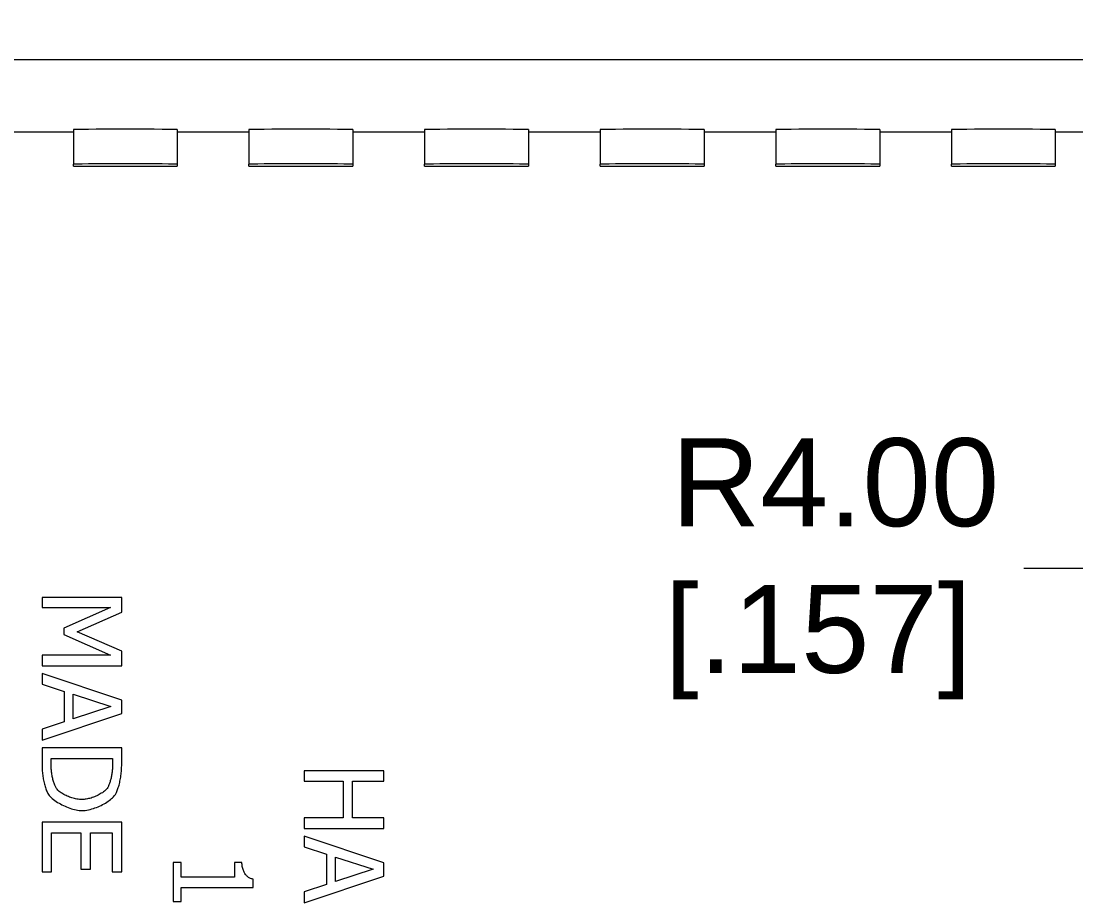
# Model space of a CAD drawing. Header units: millimetres. Extents: x 13 to 546, y 6 to 425.
# Drawn here: x 166.09 to 196.56, y 358.46 to 383.92 of the extents above; entities that cross this region are included whole.
import ezdxf

# ---------------------------------------------------------------- set-up
doc = ezdxf.new("R2010")
doc.units = ezdxf.units.MM
doc.layers.add('Dimension (ANSI)', color=7, linetype='Continuous', lineweight=9)
doc.layers.add('Visible (ANSI)', color=7, linetype='Continuous', lineweight=18)
doc.styles.add('Note Text (ANSI)', font='ARIAL.TTF')
doc.dimstyles.new('Default - mm (ANSI)', dxfattribs={"dimtxt": 2.54, "dimasz": 2.5, "dimexe": 3.175, "dimexo": 1.6002, "dimgap": 0.8, "dimtad": 0, "dimtih": 1, "dimtoh": 1, "dimrnd": 1e-08, "dimzin": 4, "dimdsep": 46, "dimtxsty": 'Note Text (ANSI)', "dimcen": 0.09, "dimdle": 10, "dimclrd": 256, "dimclre": 256, "dimclrt": 256, "dimadec": 1, "dimazin": 0, "dimtfac": 1.2, "dimtofl": 0, "dimtmove": 0, "dimatfit": 3, "dimfxl": 0, "dimtolj": 1, "dimtzin": 0, "dimlwd": -1, "dimlwe": -1, "dimarcsym": 0})

# ---------------------------------------------------------------- blocks, each defined once
blk = doc.blocks.new('*D7')
at = {"layer": 'Defpoints', "color": 0}
for p in [(136.136, 395.737), (136.136, 375.908), (207.136, 375.908)]:
    blk.add_point(p, dxfattribs=at)
at = {"layer": 'Dimension (ANSI)'}
for p, q in [((136.136, 377.508), (136.136, 398.912)), ((207.136, 377.508), (207.136, 398.912)), ((138.636, 395.737), (161.347, 395.737)), ((204.636, 395.737), (173.327, 395.737))]:
    blk.add_line(p, q, dxfattribs=at)
for points in [[(138.636, 396.154), (138.636, 395.32), (136.136, 395.737)], [(204.636, 396.154), (204.636, 395.32), (207.136, 395.737)]]:
    blk.add_solid(points, dxfattribs=at)
at = {"layer": 'Dimension (ANSI)', "insert": (167.337, 399.487), "char_height": 2.54, "attachment_point": 2, "style": 'Note Text (ANSI)'}
blk.add_mtext('\\A1; 71.00\\P[2.795]', dxfattribs=at)
blk = doc.blocks.new('*D14')
at = {"layer": 'Defpoints', "color": 0}
for p in [(207.136, 375.908), (204.043, 373.372)]:
    blk.add_point(p, dxfattribs=at)
at = {"layer": 'Dimension (ANSI)'}
for p, q in [((197.647, 368.126), (202.11, 371.786)), ((195.056, 368.126), (197.647, 368.126))]:
    blk.add_line(p, q, dxfattribs=at)
blk.add_solid([(201.846, 372.108), (202.374, 371.464), (204.043, 373.372)], dxfattribs=at)
at = {"layer": 'Dimension (ANSI)', "insert": (189.114, 371.876), "char_height": 2.54, "attachment_point": 2, "style": 'Note Text (ANSI)'}
blk.add_mtext('\\A1; R4.00\\P[.157]', dxfattribs=at)
blk = doc.blocks.new('*D34')
at = {"layer": 'Defpoints', "color": 0}
for p in [(211.953, 404.481), (131.319, 380.018), (211.953, 380.018)]:
    blk.add_point(p, dxfattribs=at)
at = {"layer": 'Dimension (ANSI)'}
for p, q in [((131.319, 381.618), (131.319, 407.656)), ((211.953, 381.618), (211.953, 407.656)), ((133.819, 404.481), (165.646, 404.481)), ((209.453, 404.481), (177.626, 404.481))]:
    blk.add_line(p, q, dxfattribs=at)
for points in [[(133.819, 404.898), (133.819, 404.064), (131.319, 404.481)], [(209.453, 404.898), (209.453, 404.064), (211.953, 404.481)]]:
    blk.add_solid(points, dxfattribs=at)
at = {"layer": 'Dimension (ANSI)', "insert": (171.636, 408.231), "char_height": 2.54, "attachment_point": 2, "style": 'Note Text (ANSI)'}
blk.add_mtext('\\A1; 80.63\\P[3.175]', dxfattribs=at)

msp = doc.modelspace()

# ---------------------------------------------------------------- linework, layer by layer
at = {"layer": 'Visible (ANSI)'}
for p, q in [((134.236, 382.808), (209.036, 382.808)), ((165.527, 380.725), (167.6, 380.725)), ((167.6, 380.788), (167.6, 379.788)), ((170.6, 380.788), (170.6, 379.788)), ((170.6, 380.725), (172.672, 380.725)), ((172.672, 380.788), (172.672, 379.788)), ((175.672, 380.788), (175.672, 379.788)), ((175.672, 380.725), (177.745, 380.725)), ((177.745, 380.788), (177.745, 379.788)), ((180.745, 380.788), (180.745, 379.788)), ((180.745, 380.725), (182.818, 380.725)), ((182.818, 380.788), (182.818, 379.788)), ((185.818, 380.788), (185.818, 379.788)), ((185.818, 380.725), (187.891, 380.725)), ((187.891, 380.788), (187.891, 379.788)), ((190.891, 380.788), (190.891, 379.788)), ((190.891, 380.725), (192.963, 380.725)), ((192.963, 380.788), (192.963, 379.788)), ((195.963, 380.788), (195.963, 379.788)), ((195.963, 380.725), (198.036, 380.725)), ((167.6, 379.725), (167.6, 379.788)), ((167.6, 379.725), (170.6, 379.725)), ((170.6, 379.788), (170.6, 379.725)), ((172.672, 379.725), (172.672, 379.788)), ((172.672, 379.725), (175.672, 379.725)), ((175.672, 379.788), (175.672, 379.725)), ((177.745, 379.725), (177.745, 379.788)), ((177.745, 379.725), (180.745, 379.725)), ((180.745, 379.788), (180.745, 379.725)), ((182.818, 379.725), (182.818, 379.788)), ((182.818, 379.725), (185.818, 379.725)), ((185.818, 379.788), (185.818, 379.725)), ((187.891, 379.725), (187.891, 379.788)), ((187.891, 379.725), (190.891, 379.725)), ((190.891, 379.788), (190.891, 379.725)), ((192.963, 379.725), (192.963, 379.788)), ((192.963, 379.725), (195.963, 379.725)), ((195.963, 379.788), (195.963, 379.725)), ((168.996, 367.275), (166.696, 367.275)), ((166.696, 367.275), (166.696, 366.99)), ((168.996, 366.858), (168.996, 367.275)), ((166.696, 366.99), (168.677, 366.99)), ((168.677, 366.99), (167.329, 366.396)), ((167.715, 366.284), (168.996, 366.858)), ((167.329, 366.396), (167.329, 366.209)), ((168.996, 365.728), (167.715, 366.284)), ((167.329, 366.209), (168.677, 365.609)), ((168.677, 365.609), (166.696, 365.609)), ((166.696, 365.609), (166.696, 365.304)), ((168.996, 365.304), (168.996, 365.728)), ((166.696, 365.304), (168.996, 365.304)), ((168.996, 364.31), (166.696, 365.085)), ((166.696, 365.085), (166.696, 364.776)), ((166.696, 364.776), (167.339, 364.567)), ((167.339, 364.567), (167.339, 363.689)), ((167.599, 363.773), (167.599, 364.483)), ((167.599, 364.483), (168.682, 364.129)), ((168.682, 364.129), (167.599, 363.773)), ((168.996, 363.934), (168.996, 364.31)), ((166.696, 363.158), (168.996, 363.934)), ((167.339, 363.689), (166.696, 363.481)), ((166.696, 363.481), (166.696, 363.158)), ((168.996, 362.94), (166.696, 362.94)), ((166.696, 362.94), (166.696, 362.411)), ((168.996, 362.416), (168.996, 362.94)), ((166.96, 362.401), (166.96, 362.634)), ((166.96, 362.634), (168.731, 362.634)), ((168.731, 362.634), (168.731, 362.401)), ((176.569, 362.278), (174.269, 362.278)), ((174.269, 362.278), (174.269, 361.972)), ((176.569, 361.972), (176.569, 362.278)), ((174.269, 361.972), (175.395, 361.972)), ((175.395, 361.972), (175.395, 360.913)), ((175.667, 360.913), (175.667, 361.972)), ((175.667, 361.972), (176.569, 361.972)), ((168.996, 360.795), (166.696, 360.795)), ((166.696, 360.795), (166.696, 359.356)), ((168.996, 359.356), (168.996, 360.795)), ((175.395, 360.913), (174.269, 360.913)), ((174.269, 360.913), (174.269, 360.608)), ((176.569, 360.913), (175.667, 360.913)), ((176.569, 360.608), (176.569, 360.913)), ((166.968, 359.356), (166.968, 360.489)), ((166.968, 360.489), (167.821, 360.489)), ((167.821, 360.489), (167.821, 359.432)), ((168.093, 359.432), (168.093, 360.489)), ((168.093, 360.489), (168.723, 360.489)), ((168.723, 360.489), (168.723, 359.356)), ((174.269, 360.608), (176.569, 360.608)), ((176.569, 359.614), (174.269, 360.389)), ((174.269, 360.389), (174.269, 360.08)), ((174.269, 360.08), (174.912, 359.871)), ((174.912, 359.871), (174.912, 358.993)), ((170.717, 359.624), (170.482, 359.624)), ((170.482, 359.624), (170.482, 358.502)), ((170.717, 359.207), (170.717, 359.624)), ((172.469, 359.624), (172.259, 359.624)), ((172.259, 359.624), (172.259, 359.207)), ((175.173, 359.077), (175.173, 359.787)), ((175.173, 359.787), (176.256, 359.433)), ((176.569, 359.238), (176.569, 359.614)), ((166.696, 359.356), (166.968, 359.356)), ((167.821, 359.432), (168.093, 359.432)), ((168.723, 359.356), (168.996, 359.356)), ((172.259, 359.207), (170.717, 359.207)), ((174.269, 358.462), (176.569, 359.238)), ((176.256, 359.433), (175.173, 359.077)), ((170.717, 358.502), (170.717, 358.91)), ((170.717, 358.91), (172.79, 358.91)), ((172.79, 358.91), (172.79, 359.149)), ((174.912, 358.993), (174.269, 358.785)), ((174.269, 358.785), (174.269, 358.462)), ((170.482, 358.502), (170.717, 358.502))]:
    msp.add_line(p, q, dxfattribs=at)
at = {"layer": 'Visible (ANSI)', "flags": 128}
for points in [[(166.696, 362.411), (166.696, 362.376), (166.697, 362.34), (166.699, 362.303), (166.702, 362.266), (166.705, 362.228), (166.709, 362.191), (166.714, 362.153), (166.719, 362.115), (166.725, 362.077), (166.731, 362.039), (166.739, 362.002), (166.746, 361.965), (166.755, 361.928), (166.764, 361.893), (166.773, 361.858), (166.783, 361.823), (166.794, 361.79), (166.805, 361.758), (166.816, 361.727), (166.828, 361.698), (166.841, 361.67), (166.853, 361.644), (166.866, 361.619), (166.88, 361.596)], [(167.113, 361.766), (167.102, 361.782), (167.092, 361.801), (167.081, 361.821), (167.071, 361.842), (167.062, 361.865), (167.052, 361.889), (167.043, 361.915), (167.034, 361.941), (167.026, 361.968), (167.018, 361.996), (167.011, 362.025), (167.004, 362.054), (166.997, 362.084), (166.991, 362.114), (166.985, 362.144), (166.98, 362.174), (166.976, 362.204), (166.972, 362.234), (166.968, 362.263), (166.965, 362.292), (166.963, 362.321), (166.962, 362.349), (166.961, 362.376), (166.96, 362.401)], [(168.731, 362.401), (168.731, 362.375), (168.73, 362.348), (168.728, 362.321), (168.726, 362.293), (168.723, 362.264), (168.719, 362.236), (168.716, 362.207), (168.711, 362.178), (168.706, 362.15), (168.701, 362.121), (168.695, 362.093), (168.689, 362.065), (168.682, 362.038), (168.675, 362.011), (168.668, 361.985), (168.661, 361.959), (168.653, 361.935), (168.645, 361.911), (168.637, 361.888), (168.628, 361.867), (168.62, 361.846), (168.611, 361.828), (168.602, 361.81), (168.593, 361.794)], [(168.813, 361.593), (168.824, 361.61), (168.835, 361.631), (168.846, 361.653), (168.857, 361.678), (168.868, 361.704), (168.878, 361.733), (168.889, 361.764), (168.899, 361.796), (168.91, 361.829), (168.919, 361.864), (168.929, 361.9), (168.938, 361.938), (168.946, 361.976), (168.954, 362.015), (168.962, 362.055), (168.968, 362.095), (168.974, 362.135), (168.98, 362.175), (168.984, 362.216), (168.988, 362.257), (168.991, 362.297), (168.994, 362.337), (168.995, 362.377), (168.996, 362.416)], [(167.847, 361.445), (167.811, 361.446), (167.775, 361.449), (167.738, 361.453), (167.702, 361.459), (167.666, 361.466), (167.63, 361.474), (167.595, 361.483), (167.56, 361.493), (167.525, 361.505), (167.491, 361.517), (167.457, 361.53), (167.423, 361.544), (167.391, 361.559), (167.359, 361.574), (167.328, 361.591), (167.299, 361.607), (167.271, 361.625), (167.244, 361.642), (167.219, 361.661), (167.195, 361.679), (167.173, 361.699), (167.151, 361.72), (167.131, 361.742), (167.113, 361.766)], [(168.593, 361.794), (168.572, 361.765), (168.549, 361.737), (168.523, 361.711), (168.496, 361.688), (168.468, 361.666), (168.439, 361.644), (168.408, 361.625), (168.378, 361.606), (168.347, 361.588), (168.314, 361.571), (168.281, 361.555), (168.248, 361.54), (168.214, 361.526), (168.179, 361.513), (168.145, 361.501), (168.11, 361.489), (168.076, 361.48), (168.042, 361.471), (168.008, 361.463), (167.975, 361.457), (167.942, 361.452), (167.91, 361.448), (167.878, 361.446), (167.847, 361.445)], [(166.88, 361.596), (166.902, 361.567), (166.927, 361.537), (166.957, 361.507), (166.991, 361.477), (167.027, 361.447), (167.066, 361.418), (167.105, 361.391), (167.146, 361.365), (167.187, 361.34), (167.228, 361.317), (167.271, 361.294), (167.316, 361.272), (167.36, 361.251), (167.406, 361.232), (167.452, 361.213), (167.498, 361.196), (167.544, 361.181), (167.589, 361.167), (167.634, 361.155), (167.679, 361.145), (167.722, 361.137), (167.764, 361.131), (167.805, 361.128), (167.844, 361.127)], [(167.844, 361.127), (167.892, 361.128), (167.941, 361.133), (167.989, 361.14), (168.037, 361.149), (168.085, 361.16), (168.131, 361.173), (168.178, 361.187), (168.224, 361.203), (168.27, 361.22), (168.315, 361.238), (168.359, 361.257), (168.402, 361.278), (168.445, 361.3), (168.486, 361.322), (168.526, 361.345), (168.565, 361.369), (168.602, 361.394), (168.637, 361.419), (168.671, 361.445), (168.702, 361.471), (168.732, 361.499), (168.762, 361.528), (168.789, 361.56), (168.813, 361.593)], [(172.79, 359.149), (172.766, 359.152), (172.743, 359.157), (172.72, 359.165), (172.698, 359.175), (172.677, 359.186), (172.657, 359.199), (172.638, 359.214), (172.62, 359.23), (172.603, 359.248), (172.587, 359.266), (172.571, 359.286), (172.557, 359.308), (172.544, 359.33), (172.531, 359.353), (172.52, 359.377), (172.51, 359.402), (172.501, 359.428), (172.492, 359.455), (172.486, 359.482), (172.48, 359.51), (172.475, 359.538), (172.472, 359.566), (172.47, 359.595), (172.469, 359.624)]]:
    msp.add_lwpolyline(points, dxfattribs=at)
at = {"layer": 'Visible (ANSI)'}
for centre in [(169.1, 380.788), (174.172, 380.788), (179.245, 380.788), (184.318, 380.788), (189.391, 380.788), (194.463, 380.788), (169.1, 379.788), (174.172, 379.788), (179.245, 379.788), (184.318, 379.788), (189.391, 379.788), (194.463, 379.788)]:
    msp.add_ellipse(centre, major_axis=(-1.5, 0), ratio=0.004363, start_param=3.141593, end_param=6.283185, dxfattribs=at)

# ---------------------------------------------------------------- dimensions: what is measured, and where the dimension line sits
at = {"layer": 'Dimension (ANSI)'}
dim = msp.add_linear_dim(base=(211.953, 404.481), p1=(131.319, 380.018), p2=(211.953, 380.018), text=' <>\\X[3.175]', dimstyle='Default - mm (ANSI)', override={"dimtih": 0, "dimtoh": 0, "dimdec": 2, "dimpost": '\\X', "dimtp": 0, "dimtm": 0, "dimtdec": 2, "dimatfit": 1, "dimtvp": -0.25}, dxfattribs=at)
dim.commit()
dim.dimension.update_dxf_attribs({"geometry": '*D34', "text_midpoint": (171.636, 404.481), "dimtype": 160})
dim = msp.add_linear_dim(base=(136.136, 395.737), p1=(207.136, 375.908), p2=(136.136, 375.908), angle=180, text=' <>\\X[2.795]', dimstyle='Default - mm (ANSI)', override={"dimtih": 0, "dimtoh": 0, "dimdec": 2, "dimpost": '\\X', "dimtp": 0, "dimtm": 0, "dimtdec": 2, "dimatfit": 1, "dimtvp": -0.25}, dxfattribs=at)
dim.commit()
dim.dimension.update_dxf_attribs({"geometry": '*D7', "text_midpoint": (167.337, 395.737), "dimtype": 160})
dim = msp.add_radius_dim(center=(207.136, 375.908), mpoint=(204.043, 373.372), text=' <>\\X[.157]', dimstyle='Default - mm (ANSI)', override={"dimdec": 2, "dimpost": '\\X', "dimcen": 0, "dimtp": 0, "dimtm": 0, "dimtdec": 2, "dimtvp": -0.25}, dxfattribs=at)
dim.commit()
dim.dimension.update_dxf_attribs({"geometry": '*D14', "text_midpoint": (189.114, 368.126), "dimtype": 164})

doc.saveas('drawing.dxf')
